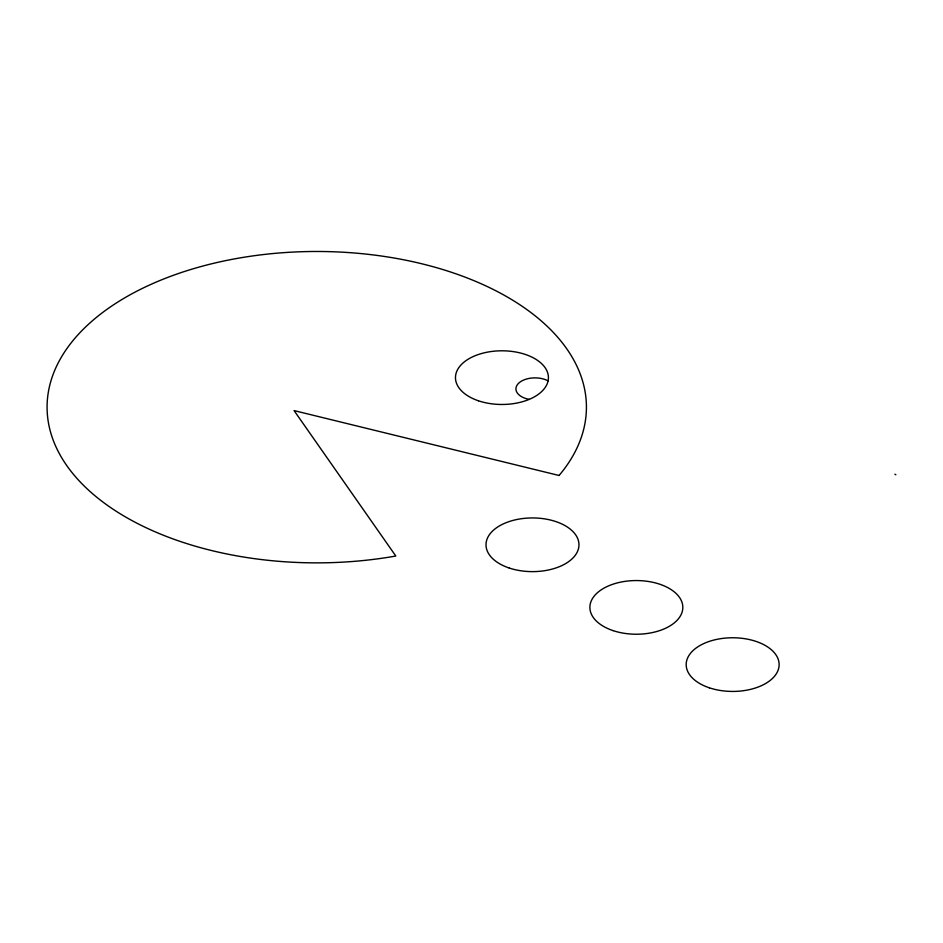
<?xml version="1.0" encoding="UTF-8"?>
<svg xmlns="http://www.w3.org/2000/svg" width="943" height="943" viewBox="0 0 943 943"><rect width="100%" height="100%" fill="white"/><g stroke="black" fill="none" stroke-linecap="round" stroke-linejoin="round"><path stroke-width="1.41" d="M894.919 474.211L895.85 474.753M529.212 399.361A19.06 10.998 0 0 1 518.567 383.294A19.06 10.998 0 0 1 548.083 380.878M559.069 475.484L294.075 410.594L395.801 556.028A269.674 155.689 0 0 1 47.374 414.472A269.674 155.689 0 0 1 371.294 254.693A269.674 155.689 0 0 1 559.069 475.484M478.431 400.787A46.478 26.84 0 0 0 548.425 377.801A46.478 26.84 0 0 0 478.961 354.309A46.478 26.84 0 0 0 478.431 400.787M509.208 568.016A46.478 26.84 0 0 0 578.967 544.806A46.478 26.84 0 0 0 509.279 521.526A46.478 26.84 0 0 0 509.208 568.016M613.068 630.619A46.478 26.84 0 0 0 682.826 607.41A46.478 26.84 0 0 0 613.139 584.141A46.478 26.84 0 0 0 613.068 630.619M709.372 687.824A46.478 26.84 0 0 0 779.13 664.615A46.478 26.84 0 0 0 709.442 641.346A46.478 26.84 0 0 0 709.372 687.824"/></g></svg>
